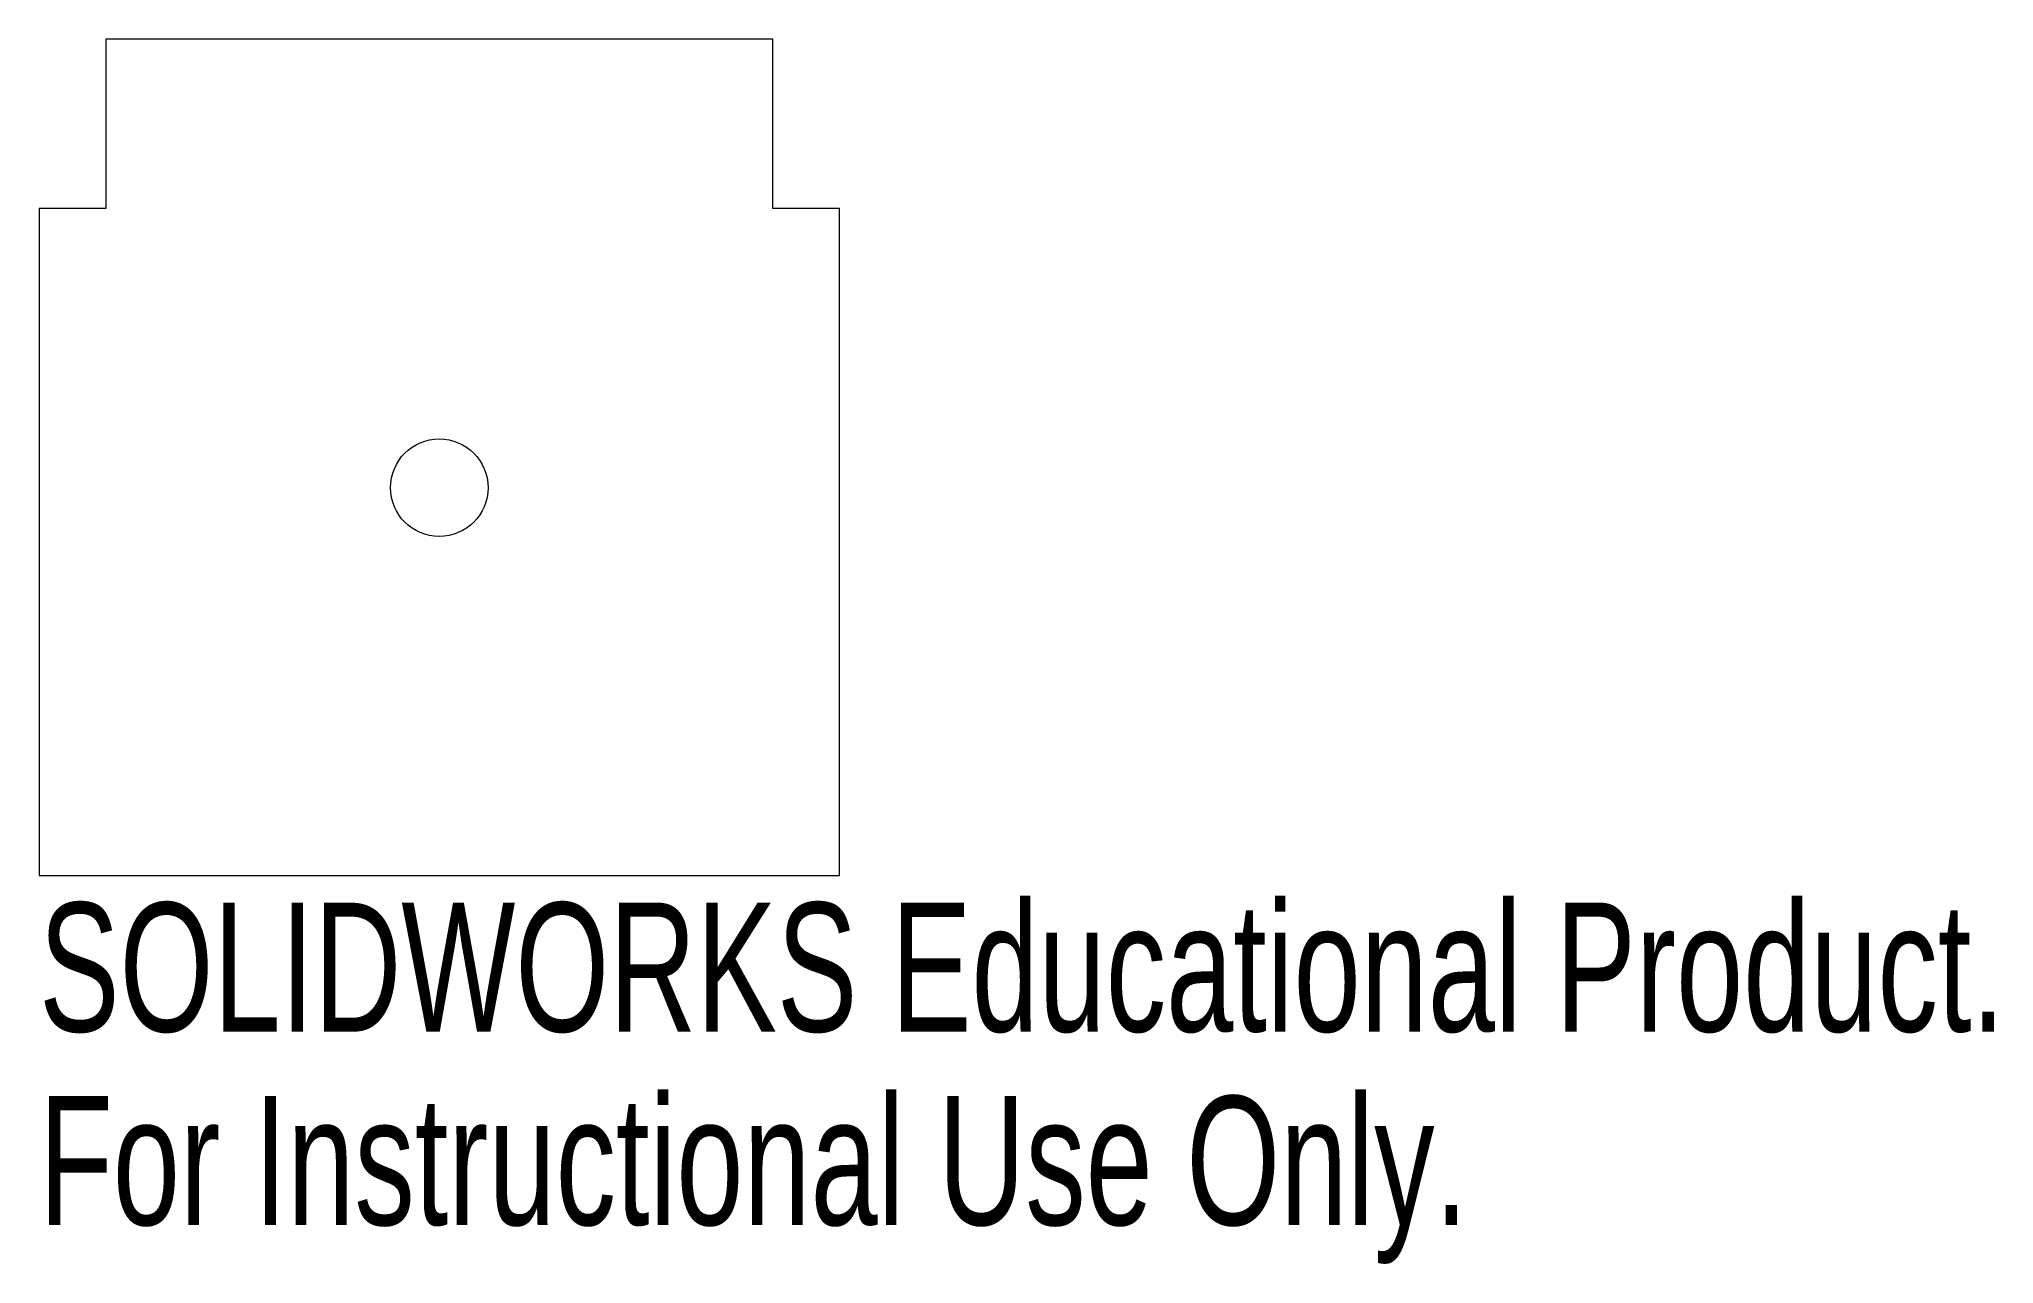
# Model space of a CAD drawing. Header units: millimetres. Extents: x -15 to 58.3, y -27.1 to 18.9.
import ezdxf

# ---------------------------------------------------------------- set-up
doc = ezdxf.new("R2010")
doc.units = ezdxf.units.MM
doc.styles.add('SLDTEXTSTYLE0', font='TXT', dxfattribs={"width": 0.7})

msp = doc.modelspace()

# ---------------------------------------------------------------- linework, layer by layer
at = {"color": 7, "linetype": 'Continuous', "lineweight": 15}
for p, q in [((12.5, 18.85), (-12.5, 18.85)), ((-12.5, 18.85), (-12.5, 12.5)), ((12.5, 12.5), (12.5, 18.85)), ((-15, 12.5), (-15, -12.5)), ((-12.5, 12.5), (-15, 12.5)), ((15, 12.5), (12.5, 12.5)), ((15, -12.5), (15, 12.5)), ((-15, -12.5), (15, -12.5))]:
    msp.add_line(p, q, dxfattribs=at)
msp.add_circle((0, 2.035), 1.829, dxfattribs=at)

# ---------------------------------------------------------------- texts
at = {"color": 7, "linetype": 'Continuous', "char_height": 4.83362, "attachment_point": 1, "style": 'SLDTEXTSTYLE0'}
for s, insert in [('SOLIDWORKS Educational Product.', (-15, -13.52)), ('For Instructional Use Only.', (-15, -20.77))]:
    msp.add_mtext(s, dxfattribs=dict(at, insert=insert))

doc.saveas('drawing.dxf')
